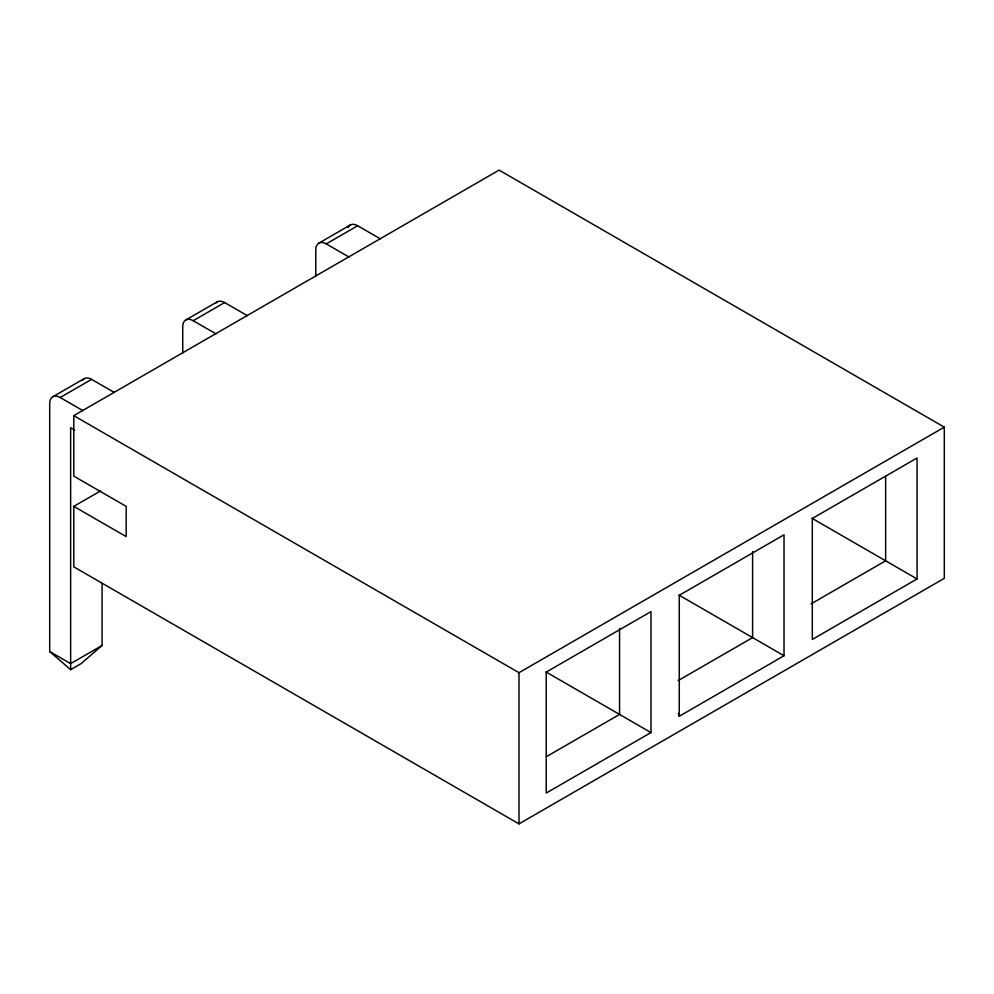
<?xml version="1.0" encoding="UTF-8"?>
<svg xmlns="http://www.w3.org/2000/svg" width="994" height="994" viewBox="0 0 994 994"><rect width="100%" height="100%" fill="white"/><g stroke="black" fill="none" stroke-linecap="round" stroke-linejoin="round"><path stroke-width="1.49" d="M102.071 583.403L102.071 645.479L81.123 663.619L70.649 669.67L49.7 651.53L49.7 403.564A14.811 8.548 60 0 1 60.174 397.513L91.597 379.373L114.372 392.506M52.769 396.78L84.192 378.639M185.803 319.969L217.226 301.828M318.838 243.157L350.273 225.017M182.734 353.094L182.734 326.753A14.811 8.548 60 0 1 193.209 320.702L224.644 302.561L247.407 315.707M315.781 276.295L315.781 249.941A14.811 8.548 60 0 1 326.256 243.89L357.678 225.75L380.441 238.895M73.792 506.368L126.176 536.611L126.176 506.368L73.792 476.138L73.792 415.654L499.1 170.111L944.3 427.147L944.3 578.346L518.992 823.889L73.792 566.853L73.792 506.368L100.605 490.899M102.071 645.479L70.649 663.619L49.7 651.53M73.792 415.654L518.992 672.689L944.3 427.147M546.402 756.658L619.56 714.425L619.56 628.407M678.107 680.617L752.595 637.614L752.595 551.595M811.141 603.818L885.642 560.802L885.642 476.325M650.983 732.566L546.24 793.05L546.24 672.081L650.983 611.608L650.983 732.566L545.905 671.894M679.275 716.239L784.03 655.754L784.03 534.797L679.275 595.282L679.275 716.239L678.268 713.357M917.064 578.955L812.309 639.428L812.309 518.47L917.064 457.986L917.064 578.955L811.974 518.272M326.256 243.89L349.018 257.036M678.939 595.083L784.03 655.754M193.209 320.702L215.984 333.847M60.174 397.513L82.937 410.659M74.674 430.079L70.649 427.755L70.649 669.67M518.992 672.689L518.992 823.889M82.527 380.18A14.811 8.548 60 0 1 91.597 379.373M347.999 227.626A14.811 8.548 60 0 1 357.678 225.75M215.561 303.369A14.811 8.548 60 0 1 224.644 302.561"/></g></svg>
